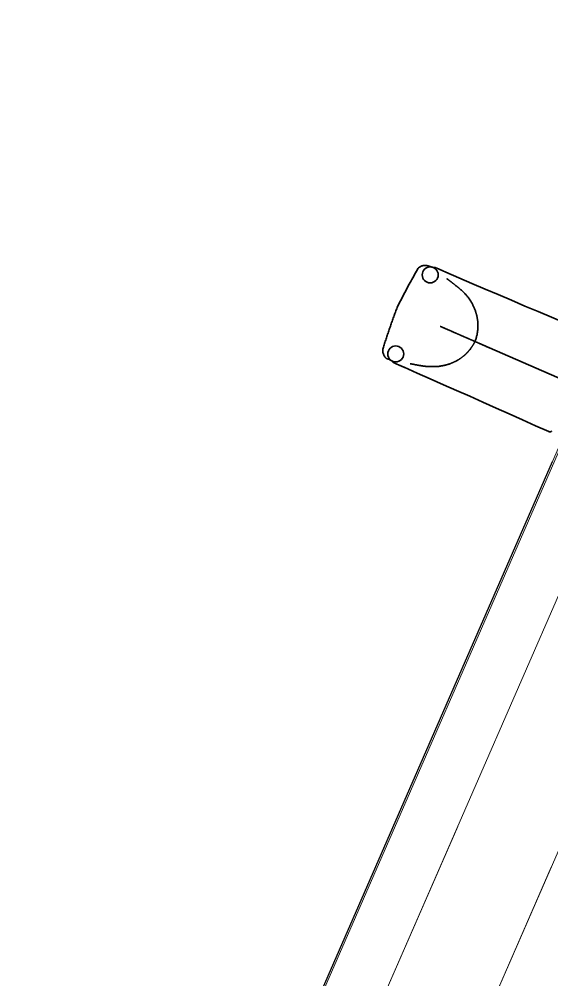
# Model space of a CAD drawing. Header units: millimetres. Extents: x -37281 to 954596, y -59787 to 956680.
# Drawn here: x 9088.1 to 9188.4, y -6551.4 to -6370.5 of the extents above; entities that cross this region are included whole.
import ezdxf

# ---------------------------------------------------------------- set-up
doc = ezdxf.new("R2010")
doc.units = ezdxf.units.MM
doc.header["$MEASUREMENT"] = 0
doc.linetypes.add('Dot & Dashed', pattern=[670.277762, 352.777767, -176.388884, 0, -141.111112])
for name, color, linetype, lineweight in [('0_Pen_No__7', 7, 'Continuous', 35), ('0_Pen_No__9', 7, 'Continuous', 13), ('New_A-20-M_Roof_Pen_No__93', 8, 'Continuous', 13), ('New_A-25-M_Curtain_Wall_Pen_No__90', 8, 'Continuous', 20), ('New_A-25-M_Wall_Ext_Pen_No__87', 8, 'Continuous', 20)]:
    doc.layers.add(name, color=color, linetype=linetype, lineweight=lineweight)
for name, color, linetype in [('New_A-20-M_Roof', 7, 'Continuous'), ('New_A-25-M_Curtain_Wall', 7, 'Continuous'), ('New_A-25-M_Wall_Ext', 7, 'Continuous'), ('New_ArchiCAD Windows', 7, 'Continuous')]:
    doc.layers.add(name, color=color, linetype=linetype)
doc.layers.add('New_A-25-M_Curtain_Wall_Pen_No__69', color=7, linetype='Continuous', lineweight=20, true_color=0x606060)
doc.layers.add('New_ArchiCAD Windows_Pen_No__23', color=7, linetype='Continuous', lineweight=30, true_color=0x2a2a2a)

# ---------------------------------------------------------------- blocks, each defined once
blk = doc.blocks.new('Wall_2_3', base_point=(10092.6, -4631.3))
at = {"layer": 'New_A-25-M_Wall_Ext_Pen_No__87', "linetype": 'Continuous', "flags": 128}
blk.add_lwpolyline([(10000.93, -4591.33), (2142.47, -22613.27)], dxfattribs=at)
blk = doc.blocks.new('Wall_4_3', base_point=(9982.59, -4632.6))
at = {"layer": 'New_A-25-M_Wall_Ext_Pen_No__87', "linetype": 'Continuous', "flags": 128}
blk.add_lwpolyline([(4871.77, -16353.33), (9982.59, -4632.6)], dxfattribs=at)
blk = doc.blocks.new('Double Window 19[11]_3')
at = {"layer": 'New_ArchiCAD Windows_Pen_No__23', "linetype": 'Continuous'}
for p, q in [((9168.47, -6499.63), (9188.46, -6453.79)), ((9138.5, -6568.37), (9168.47, -6499.63))]:
    blk.add_line(p, q, dxfattribs=at)
blk = doc.blocks.new('Wall_139_3', base_point=(10165.92, -4712.54))
at = {"layer": 'New_ArchiCAD Windows', "color": 251, "linetype": 'Continuous', "lineweight": 20, "true_color": 0x606060}
blk.add_blockref('Double Window 19[11]_3', (0, 0), dxfattribs=at)
blk = doc.blocks.new('Morph_1_3')
at = {"layer": 'New_A-20-M_Roof_Pen_No__93', "linetype": 'Continuous', "flags": 128}
blk.add_lwpolyline([(2064.53, -22792.01), (10012.82, -4564.06)], dxfattribs=at)
blk = doc.blocks.new('Beam_4_3', base_point=(10000.93, -4591.33))
at = {"layer": 'New_A-25-M_Curtain_Wall_Pen_No__69', "linetype": 'Dot & Dashed'}
blk.add_line((10000.93, -4591.33), (2142.47, -22613.27), dxfattribs=at)
at = {"layer": 'New_A-25-M_Curtain_Wall_Pen_No__90', "linetype": 'Continuous'}
blk.add_line((10000.93, -4591.33), (2142.47, -22613.27), dxfattribs=at)

msp = doc.modelspace()

# ---------------------------------------------------------------- linework, layer by layer
at = {"layer": '0_Pen_No__7', "linetype": 'Continuous', "flags": 128}
for points in [[(9156.6, -6432.45), (9156.66, -6432.23), (9156.73, -6432.02), (9156.8, -6431.8), (9156.87, -6431.58), (9156.95, -6431.36), (9157.02, -6431.14), (9157.09, -6430.92), (9157.16, -6430.7), (9157.24, -6430.48), (9157.31, -6430.26), (9157.38, -6430.04), (9157.46, -6429.82), (9157.53, -6429.6), (9157.61, -6429.39), (9157.68, -6429.17), (9157.76, -6428.95), (9157.83, -6428.73), (9157.91, -6428.51), (9157.98, -6428.29), (9158.06, -6428.07), (9158.14, -6427.85), (9158.21, -6427.63), (9158.29, -6427.42), (9158.37, -6427.2), (9158.45, -6426.98), (9158.53, -6426.76), (9158.6, -6426.54), (9158.68, -6426.32), (9158.76, -6426.11), (9158.84, -6425.89), (9158.92, -6425.67), (9159, -6425.45), (9159.08, -6425.24), (9159.16, -6425.02), (9159.24, -6424.8), (9159.4, -6424.49), (9159.56, -6424.17), (9159.72, -6423.86), (9159.88, -6423.54), (9160.04, -6423.23), (9160.2, -6422.92), (9160.36, -6422.61), (9160.53, -6422.29), (9160.69, -6421.98), (9160.86, -6421.67), (9161.02, -6421.36), (9161.19, -6421.05), (9161.35, -6420.73), (9161.52, -6420.42), (9161.69, -6420.11), (9161.86, -6419.8), (9162.03, -6419.49), (9162.2, -6419.18), (9162.37, -6418.87), (9162.54, -6418.57), (9162.71, -6418.26), (9162.88, -6417.96), (9163.05, -6417.66)], [(9163.05, -6417.66), (9163.16, -6417.48), (9163.3, -6417.33), (9163.45, -6417.21), (9163.6, -6417.11), (9163.75, -6417.02), (9163.89, -6416.96), (9164.02, -6416.92), (9164.14, -6416.9), (9164.24, -6416.88), (9164.32, -6416.87), (9164.4, -6416.87), (9164.47, -6416.87), (9164.54, -6416.87), (9164.6, -6416.87), (9164.65, -6416.88), (9164.7, -6416.89), (9164.75, -6416.89), (9164.8, -6416.9), (9164.85, -6416.91), (9164.89, -6416.91), (9164.94, -6416.92), (9164.98, -6416.93), (9165.02, -6416.94), (9165.06, -6416.95), (9165.1, -6416.96), (9165.14, -6416.97), (9165.18, -6416.98), (9165.22, -6417), (9165.26, -6417.01), (9165.3, -6417.02), (9165.33, -6417.03), (9165.37, -6417.04), (9165.41, -6417.06), (9165.44, -6417.07), (9165.48, -6417.08), (9165.52, -6417.1), (9165.56, -6417.11), (9165.59, -6417.12), (9165.63, -6417.13), (9165.67, -6417.15), (9165.71, -6417.16), (9165.74, -6417.17), (9165.78, -6417.19), (9165.82, -6417.2), (9165.85, -6417.21), (9165.89, -6417.22), (9165.92, -6417.23)], [(9165.84, -6417.21), (9165.85, -6417.21), (9165.86, -6417.21), (9165.87, -6417.21), (9165.88, -6417.21), (9165.89, -6417.21), (9165.9, -6417.21), (9165.91, -6417.22), (9165.93, -6417.22), (9165.94, -6417.22), (9165.95, -6417.22), (9165.96, -6417.22), (9165.97, -6417.22), (9165.98, -6417.23), (9165.99, -6417.23), (9166, -6417.23), (9166.01, -6417.23), (9166.03, -6417.23), (9166.04, -6417.23)], [(9166.02, -6417.23), (9166.03, -6417.23), (9166.05, -6417.23), (9166.06, -6417.23), (9166.07, -6417.23), (9166.09, -6417.23), (9166.1, -6417.24), (9166.11, -6417.24), (9166.13, -6417.24), (9166.14, -6417.24), (9166.16, -6417.24), (9166.18, -6417.24), (9166.2, -6417.24), (9166.21, -6417.25), (9166.23, -6417.25), (9166.25, -6417.25), (9166.27, -6417.26), (9166.3, -6417.26), (9166.32, -6417.26), (9166.34, -6417.27), (9166.36, -6417.27), (9166.38, -6417.28), (9166.41, -6417.28), (9166.43, -6417.29), (9166.45, -6417.29), (9166.48, -6417.3), (9166.5, -6417.31), (9166.53, -6417.32), (9166.55, -6417.32), (9166.57, -6417.33), (9166.6, -6417.34), (9166.62, -6417.35), (9166.65, -6417.36), (9166.67, -6417.37), (9166.69, -6417.38), (9166.71, -6417.39), (9166.73, -6417.4), (9166.75, -6417.4), (9166.77, -6417.41), (9166.79, -6417.42), (9166.81, -6417.43), (9166.83, -6417.44), (9166.85, -6417.45), (9166.87, -6417.46), (9166.89, -6417.47), (9166.91, -6417.47), (9166.93, -6417.48), (9166.95, -6417.49), (9166.97, -6417.5), (9166.99, -6417.51), (9167.01, -6417.52), (9167.03, -6417.53), (9167.05, -6417.54), (9167.07, -6417.54), (9167.09, -6417.55), (9167.11, -6417.56), (9167.13, -6417.57), (9167.15, -6417.58), (9167.17, -6417.59), (9167.19, -6417.6), (9167.21, -6417.61), (9167.23, -6417.61), (9167.25, -6417.62), (9167.27, -6417.63), (9167.29, -6417.64), (9167.31, -6417.65), (9167.33, -6417.66), (9167.35, -6417.67), (9167.37, -6417.68), (9167.39, -6417.69), (9167.41, -6417.69), (9167.43, -6417.7), (9167.45, -6417.71), (9167.47, -6417.72), (9167.49, -6417.73), (9167.51, -6417.74), (9167.53, -6417.75), (9167.55, -6417.76), (9167.57, -6417.77), (9167.59, -6417.77), (9167.61, -6417.78), (9167.63, -6417.79), (9167.65, -6417.8), (9167.67, -6417.81), (9167.7, -6417.82), (9167.72, -6417.83), (9167.74, -6417.84), (9167.76, -6417.85), (9167.78, -6417.85), (9167.8, -6417.86), (9167.82, -6417.87), (9167.84, -6417.88), (9167.86, -6417.89), (9167.88, -6417.9), (9167.9, -6417.91), (9167.92, -6417.92), (9167.94, -6417.93), (9167.96, -6417.93), (9167.98, -6417.94), (9168, -6417.95), (9168.02, -6417.96), (9168.04, -6417.97), (9168.06, -6417.98), (9168.07, -6417.99), (9168.09, -6418), (9168.11, -6418.01), (9168.13, -6418.01), (9168.15, -6418.02), (9168.17, -6418.03), (9168.19, -6418.04), (9168.21, -6418.05), (9168.23, -6418.06), (9168.24, -6418.06), (9168.26, -6418.07), (9168.28, -6418.08), (9168.3, -6418.09), (9168.31, -6418.09), (9168.33, -6418.1), (9168.34, -6418.11), (9168.35, -6418.11), (9168.37, -6418.12), (9168.38, -6418.12), (9168.39, -6418.13), (9168.4, -6418.13), (9168.41, -6418.14), (9168.43, -6418.15), (9168.44, -6418.15), (9168.45, -6418.16), (9168.47, -6418.16), (9168.48, -6418.17)], [(9190.78, -6427.7), (9188.28, -6426.64), (9185.78, -6425.57), (9183.28, -6424.51), (9180.78, -6423.44), (9178.29, -6422.37), (9175.8, -6421.31), (9173.33, -6420.25), (9170.86, -6419.19), (9168.4, -6418.14)], [(9191.78, -6438.99), (9176.66, -6432.4), (9176.55, -6432.35), (9176.45, -6432.3), (9176.34, -6432.26), (9176.23, -6432.21), (9176.13, -6432.17), (9176.03, -6432.12), (9175.92, -6432.08), (9175.82, -6432.03), (9175.72, -6431.99), (9175.62, -6431.94), (9175.52, -6431.9), (9175.42, -6431.86), (9175.33, -6431.82), (9175.23, -6431.77), (9175.13, -6431.73), (9175.04, -6431.69), (9174.95, -6431.65), (9174.85, -6431.61), (9174.76, -6431.57), (9174.67, -6431.53), (9174.58, -6431.49), (9174.49, -6431.45), (9174.41, -6431.41), (9174.32, -6431.38), (9174.24, -6431.34), (9174.15, -6431.3), (9174.07, -6431.27), (9173.99, -6431.23), (9173.91, -6431.2), (9173.96, -6431.06), (9174.01, -6430.92), (9174.05, -6430.78), (9174.1, -6430.64), (9174.14, -6430.5), (9174.18, -6430.35), (9174.21, -6430.21), (9174.25, -6430.07), (9174.28, -6429.93), (9174.31, -6429.79), (9174.33, -6429.64), (9174.35, -6429.5), (9174.38, -6429.36), (9174.39, -6429.21), (9174.41, -6429.07), (9174.42, -6429), (9174.42, -6428.92), (9174.43, -6428.85), (9174.44, -6428.78), (9174.44, -6428.7), (9174.45, -6428.63), (9174.45, -6428.55), (9174.45, -6428.48), (9174.45, -6428.41), (9174.45, -6428.33), (9174.46, -6428.26), (9174.46, -6428.18), (9174.45, -6428.11), (9174.45, -6428.04), (9174.45, -6427.96), (9174.45, -6427.89), (9174.45, -6427.82), (9174.44, -6427.75), (9174.44, -6427.68), (9174.43, -6427.61), (9174.43, -6427.54), (9174.42, -6427.47), (9174.42, -6427.4), (9174.41, -6427.33), (9174.4, -6427.27), (9174.39, -6427.2), (9174.39, -6427.14), (9174.38, -6427.08), (9174.37, -6427.02), (9174.36, -6426.96), (9174.35, -6426.9), (9174.34, -6426.85), (9174.33, -6426.79), (9174.32, -6426.74), (9174.31, -6426.68), (9174.3, -6426.63), (9174.29, -6426.58), (9174.28, -6426.53), (9174.27, -6426.48), (9174.26, -6426.44), (9174.25, -6426.39), (9174.24, -6426.34), (9174.23, -6426.3), (9174.22, -6426.26), (9174.21, -6426.21), (9174.2, -6426.17), (9174.19, -6426.13), (9174.18, -6426.09), (9174.17, -6426.05), (9174.15, -6426.01), (9174.13, -6425.93), (9174.11, -6425.86), (9174.09, -6425.78), (9174.07, -6425.71), (9174.04, -6425.64), (9174.02, -6425.57), (9174, -6425.51), (9173.98, -6425.44), (9173.93, -6425.32), (9173.88, -6425.19), (9173.83, -6425.07), (9173.78, -6424.95), (9173.73, -6424.83), (9173.68, -6424.71), (9173.63, -6424.59), (9173.58, -6424.48), (9173.52, -6424.37), (9173.47, -6424.25), (9173.41, -6424.15), (9173.36, -6424.04), (9173.3, -6423.93), (9173.24, -6423.83), (9173.18, -6423.73), (9173.12, -6423.62), (9173.06, -6423.52), (9172.99, -6423.43), (9172.93, -6423.33), (9172.86, -6423.23), (9172.8, -6423.14), (9172.73, -6423.05), (9172.66, -6422.95), (9172.59, -6422.86), (9172.52, -6422.77), (9172.45, -6422.68), (9172.38, -6422.6), (9172.31, -6422.51), (9172.23, -6422.42), (9172.16, -6422.34), (9172.08, -6422.26), (9172, -6422.17), (9171.92, -6422.09), (9171.84, -6422.01), (9171.76, -6421.93), (9171.68, -6421.85), (9171.6, -6421.77), (9171.52, -6421.69), (9171.43, -6421.61), (9171.34, -6421.54), (9171.26, -6421.46), (9171.17, -6421.38), (9171.08, -6421.31), (9170.99, -6421.23), (9170.95, -6421.2), (9170.9, -6421.16), (9170.86, -6421.12), (9170.81, -6421.09), (9170.77, -6421.05), (9170.73, -6421.02), (9170.69, -6420.98), (9170.65, -6420.95), (9170.61, -6420.91), (9170.57, -6420.88), (9170.53, -6420.85), (9170.49, -6420.82), (9170.45, -6420.79), (9170.41, -6420.75), (9170.37, -6420.72), (9170.33, -6420.69), (9170.26, -6420.63), (9170.19, -6420.58), (9170.12, -6420.52), (9170.05, -6420.47), (9169.99, -6420.41), (9169.92, -6420.36), (9169.86, -6420.31), (9169.8, -6420.27), (9169.74, -6420.22), (9169.68, -6420.18), (9169.63, -6420.13), (9169.57, -6420.09), (9169.52, -6420.05), (9169.47, -6420.01), (9169.42, -6419.98), (9169.38, -6419.94), (9169.33, -6419.91), (9169.29, -6419.87), (9169.25, -6419.84), (9169.21, -6419.81), (9169.17, -6419.78), (9169.13, -6419.76), (9169.09, -6419.73), (9169.06, -6419.7), (9169.03, -6419.68), (9168.99, -6419.66), (9168.97, -6419.63), (9168.94, -6419.61), (9168.91, -6419.59), (9168.88, -6419.58), (9168.86, -6419.56), (9168.84, -6419.54), (9168.82, -6419.53), (9168.79, -6419.51), (9168.78, -6419.5), (9168.76, -6419.48), (9168.74, -6419.47), (9168.73, -6419.46), (9168.71, -6419.45), (9168.7, -6419.44), (9168.69, -6419.43), (9168.68, -6419.43), (9168.67, -6419.42), (9168.65, -6419.41), (9168.64, -6419.4), (9168.63, -6419.39)], [(9173.91, -6431.2), (9173.9, -6431.19), (9173.89, -6431.19), (9173.88, -6431.18), (9173.87, -6431.18), (9173.85, -6431.17), (9173.84, -6431.17), (9173.83, -6431.16), (9173.81, -6431.15), (9173.79, -6431.15), (9173.78, -6431.14), (9173.75, -6431.13), (9173.73, -6431.12), (9173.71, -6431.11), (9173.7, -6431.11), (9173.68, -6431.1), (9173.67, -6431.09), (9173.65, -6431.08), (9173.63, -6431.08), (9173.62, -6431.07), (9173.6, -6431.06), (9173.58, -6431.05), (9173.56, -6431.05), (9173.54, -6431.04), (9173.53, -6431.03), (9173.51, -6431.02), (9173.49, -6431.01), (9173.47, -6431.01), (9173.45, -6431), (9173.43, -6430.99), (9173.41, -6430.98), (9173.39, -6430.97), (9173.37, -6430.96), (9173.35, -6430.95), (9173.32, -6430.94), (9173.3, -6430.93), (9173.28, -6430.92), (9173.26, -6430.91), (9173.24, -6430.91), (9173.22, -6430.9), (9173.19, -6430.89), (9173.17, -6430.88), (9173.15, -6430.87), (9173.13, -6430.86), (9173.1, -6430.85), (9173.08, -6430.84), (9173.06, -6430.83), (9173.03, -6430.82), (9173.01, -6430.81), (9172.99, -6430.79), (9172.94, -6430.77), (9172.89, -6430.75), (9172.84, -6430.73), (9172.79, -6430.71), (9172.74, -6430.69), (9172.7, -6430.67), (9172.6, -6430.63), (9172.5, -6430.58), (9172.45, -6430.56), (9172.4, -6430.54), (9172.35, -6430.52), (9172.31, -6430.5), (9172.26, -6430.48), (9172.23, -6430.47), (9172.21, -6430.46), (9172.16, -6430.44), (9172.14, -6430.43), (9172.12, -6430.42), (9172.09, -6430.41), (9172.07, -6430.39), (9172.04, -6430.38), (9172.02, -6430.37), (9171.99, -6430.36), (9171.97, -6430.35), (9171.94, -6430.34), (9171.91, -6430.33), (9171.89, -6430.32), (9171.86, -6430.3), (9171.83, -6430.29), (9171.81, -6430.28), (9171.78, -6430.27), (9171.75, -6430.26), (9171.72, -6430.24), (9171.69, -6430.23), (9171.66, -6430.22), (9171.63, -6430.21), (9171.6, -6430.19), (9171.57, -6430.18), (9171.54, -6430.17), (9171.51, -6430.15), (9171.48, -6430.14), (9171.45, -6430.13), (9171.42, -6430.11), (9171.39, -6430.1), (9171.36, -6430.08), (9171.32, -6430.07), (9171.29, -6430.06), (9171.26, -6430.04), (9171.22, -6430.03), (9171.19, -6430.01), (9171.16, -6430), (9171.12, -6429.98), (9171.09, -6429.97), (9171.05, -6429.95), (9171.02, -6429.94), (9170.98, -6429.92), (9170.94, -6429.9), (9170.91, -6429.89), (9170.87, -6429.87), (9170.83, -6429.86), (9170.8, -6429.84), (9170.76, -6429.82), (9170.72, -6429.81), (9170.68, -6429.79), (9170.64, -6429.77), (9170.61, -6429.76), (9170.53, -6429.72), (9170.49, -6429.71), (9170.45, -6429.69), (9170.41, -6429.67), (9170.37, -6429.65), (9170.35, -6429.65), (9170.33, -6429.64), (9170.31, -6429.63), (9170.29, -6429.62), (9170.27, -6429.61), (9170.25, -6429.6), (9170.23, -6429.59), (9170.21, -6429.58), (9170.19, -6429.58), (9170.17, -6429.57), (9170.15, -6429.56), (9170.13, -6429.55), (9170.11, -6429.54), (9170.1, -6429.53), (9170.08, -6429.53), (9170.06, -6429.52), (9170.04, -6429.51), (9170.02, -6429.5), (9170.01, -6429.5), (9169.99, -6429.49), (9169.97, -6429.48), (9169.96, -6429.47), (9169.94, -6429.47), (9169.92, -6429.46), (9169.91, -6429.45), (9169.89, -6429.45), (9169.88, -6429.44), (9169.86, -6429.43), (9169.84, -6429.43), (9169.83, -6429.42), (9169.81, -6429.41), (9169.8, -6429.41), (9169.79, -6429.4), (9169.77, -6429.39), (9169.76, -6429.39), (9169.74, -6429.38), (9169.73, -6429.38), (9169.72, -6429.37), (9169.71, -6429.36), (9169.69, -6429.36), (9169.68, -6429.35), (9169.67, -6429.35), (9169.66, -6429.34), (9169.64, -6429.34), (9169.55, -6429.3), (9169.36, -6429.21), (9169.17, -6429.13), (9169.08, -6429.09), (9168.98, -6429.05), (9168.89, -6429.01), (9168.79, -6428.97), (9168.7, -6428.93), (9168.61, -6428.89), (9168.56, -6428.87), (9168.54, -6428.86), (9168.51, -6428.85), (9168.49, -6428.83), (9168.47, -6428.82), (9168.44, -6428.81), (9168.42, -6428.8), (9168.39, -6428.79), (9168.37, -6428.78), (9168.35, -6428.77), (9168.32, -6428.76), (9168.3, -6428.75), (9168.27, -6428.74), (9168.25, -6428.73), (9168.22, -6428.72), (9168.2, -6428.71), (9168.17, -6428.7), (9168.15, -6428.68), (9168.12, -6428.67), (9168.1, -6428.66), (9168.07, -6428.65), (9168.04, -6428.64), (9168.02, -6428.63), (9167.99, -6428.62), (9167.97, -6428.61), (9167.94, -6428.59), (9167.91, -6428.58), (9167.89, -6428.57), (9167.86, -6428.56), (9167.83, -6428.55), (9167.81, -6428.54), (9167.78, -6428.52), (9167.75, -6428.51), (9167.72, -6428.5), (9167.7, -6428.49), (9167.67, -6428.48), (9167.64, -6428.46), (9167.61, -6428.45), (9167.58, -6428.44), (9167.56, -6428.43), (9167.53, -6428.41), (9167.5, -6428.4), (9167.47, -6428.39), (9167.44, -6428.38), (9167.41, -6428.36), (9167.38, -6428.35), (9167.35, -6428.34)], [(9158.24, -6434.85), (9158.21, -6434.83), (9158.18, -6434.81), (9158.14, -6434.79), (9158.11, -6434.78), (9158.08, -6434.76), (9158.04, -6434.74), (9158.01, -6434.72), (9157.97, -6434.7), (9157.94, -6434.68), (9157.9, -6434.66), (9157.86, -6434.64), (9157.83, -6434.62), (9157.79, -6434.61), (9157.76, -6434.59), (9157.72, -6434.57), (9157.69, -6434.55), (9157.65, -6434.54), (9157.62, -6434.52), (9157.58, -6434.51), (9157.55, -6434.51), (9157.51, -6434.5), (9157.48, -6434.49), (9157.44, -6434.48), (9157.41, -6434.47), (9157.37, -6434.46), (9157.34, -6434.45), (9157.3, -6434.43), (9157.26, -6434.41), (9157.22, -6434.38), (9157.18, -6434.35), (9157.14, -6434.32), (9157.1, -6434.28), (9157.06, -6434.23), (9157.01, -6434.18), (9156.97, -6434.12), (9156.92, -6434.05), (9156.87, -6433.97), (9156.82, -6433.88), (9156.77, -6433.78), (9156.72, -6433.68), (9156.66, -6433.56), (9156.61, -6433.42), (9156.57, -6433.25), (9156.54, -6433.07), (9156.53, -6432.87), (9156.55, -6432.66), (9156.6, -6432.45)], [(9173.91, -6431.2), (9173.87, -6431.26), (9173.84, -6431.33), (9173.81, -6431.39), (9173.77, -6431.46), (9173.74, -6431.52), (9173.7, -6431.59), (9173.66, -6431.65), (9173.63, -6431.72), (9173.59, -6431.78), (9173.55, -6431.84), (9173.51, -6431.91), (9173.47, -6431.97), (9173.43, -6432.03), (9173.39, -6432.09), (9173.35, -6432.15), (9173.31, -6432.21), (9173.27, -6432.27), (9173.23, -6432.33), (9173.14, -6432.45), (9173.06, -6432.57), (9172.97, -6432.68), (9172.92, -6432.74), (9172.88, -6432.79), (9172.83, -6432.85), (9172.78, -6432.9), (9172.74, -6432.96), (9172.69, -6433.01), (9172.64, -6433.07), (9172.59, -6433.12), (9172.54, -6433.18), (9172.49, -6433.23), (9172.44, -6433.29), (9172.39, -6433.34), (9172.34, -6433.39), (9172.28, -6433.45), (9172.23, -6433.5), (9172.18, -6433.55), (9172.12, -6433.6), (9172.07, -6433.65), (9172.02, -6433.7), (9171.96, -6433.75), (9171.91, -6433.8), (9171.85, -6433.85), (9171.8, -6433.89), (9171.74, -6433.94), (9171.69, -6433.98), (9171.63, -6434.03), (9171.58, -6434.07), (9171.52, -6434.11), (9171.47, -6434.15), (9171.42, -6434.19), (9171.36, -6434.23), (9171.31, -6434.27), (9171.26, -6434.31), (9171.21, -6434.34), (9171.16, -6434.38), (9171.11, -6434.41), (9171.06, -6434.45), (9171.01, -6434.48), (9170.96, -6434.51), (9170.92, -6434.54), (9170.87, -6434.57), (9170.83, -6434.59), (9170.78, -6434.62), (9170.74, -6434.65), (9170.7, -6434.67), (9170.66, -6434.7), (9170.62, -6434.72), (9170.58, -6434.74), (9170.54, -6434.76), (9170.5, -6434.79), (9170.46, -6434.81), (9170.42, -6434.83), (9170.39, -6434.85), (9170.35, -6434.87), (9170.28, -6434.91), (9170.21, -6434.94), (9170.13, -6434.98), (9170.07, -6435.01), (9170, -6435.04), (9169.93, -6435.08), (9169.87, -6435.11), (9169.8, -6435.13), (9169.74, -6435.16), (9169.67, -6435.19), (9169.61, -6435.22), (9169.55, -6435.24), (9169.49, -6435.26), (9169.43, -6435.29), (9169.37, -6435.31), (9169.31, -6435.33), (9169.26, -6435.35), (9169.2, -6435.37), (9169.14, -6435.39), (9169.03, -6435.43), (9168.92, -6435.47), (9168.81, -6435.51), (9168.69, -6435.54), (9168.58, -6435.57), (9168.47, -6435.6), (9168.36, -6435.63), (9168.25, -6435.66), (9168.13, -6435.69), (9168.02, -6435.71), (9167.91, -6435.74), (9167.79, -6435.76), (9167.68, -6435.78), (9167.56, -6435.8), (9167.44, -6435.82), (9167.32, -6435.84), (9167.2, -6435.85), (9167.08, -6435.87), (9166.96, -6435.88), (9166.83, -6435.89), (9166.71, -6435.9), (9166.59, -6435.91), (9166.47, -6435.92), (9166.35, -6435.92), (9166.23, -6435.93), (9166.11, -6435.93), (9165.99, -6435.93), (9165.87, -6435.93), (9165.75, -6435.93), (9165.64, -6435.93), (9165.52, -6435.93), (9165.41, -6435.92), (9165.29, -6435.92), (9165.18, -6435.91), (9165.07, -6435.91), (9164.96, -6435.9), (9164.86, -6435.89), (9164.75, -6435.88), (9164.64, -6435.87), (9164.54, -6435.86), (9164.44, -6435.85), (9164.33, -6435.84), (9164.23, -6435.83), (9164.14, -6435.81), (9164.04, -6435.8), (9163.94, -6435.79), (9163.85, -6435.77), (9163.76, -6435.76), (9163.67, -6435.74), (9163.58, -6435.73), (9163.49, -6435.71), (9163.41, -6435.7), (9163.32, -6435.68), (9163.24, -6435.67), (9163.16, -6435.65), (9163.09, -6435.64), (9163.01, -6435.63), (9162.94, -6435.61), (9162.87, -6435.6), (9162.8, -6435.58), (9162.73, -6435.57), (9162.67, -6435.56), (9162.6, -6435.54), (9162.54, -6435.53), (9162.49, -6435.52), (9162.43, -6435.51), (9162.41, -6435.5), (9162.38, -6435.5), (9162.35, -6435.49), (9162.33, -6435.49), (9162.3, -6435.48), (9162.28, -6435.48), (9162.26, -6435.47), (9162.24, -6435.47), (9162.21, -6435.46), (9162.19, -6435.46), (9162.15, -6435.45), (9162.11, -6435.45), (9162.08, -6435.44), (9162.04, -6435.43), (9162.01, -6435.43), (9161.98, -6435.42), (9161.95, -6435.42), (9161.92, -6435.41), (9161.89, -6435.41), (9161.87, -6435.4), (9161.84, -6435.4), (9161.82, -6435.39), (9161.8, -6435.39), (9161.78, -6435.39), (9161.77, -6435.38), (9161.75, -6435.38), (9161.74, -6435.38), (9161.72, -6435.38), (9161.71, -6435.37), (9161.69, -6435.37), (9161.68, -6435.37), (9161.67, -6435.37)], [(9158.32, -6434.93), (9158.31, -6434.92), (9158.3, -6434.91), (9158.29, -6434.91), (9158.28, -6434.9), (9158.27, -6434.89), (9158.26, -6434.88), (9158.25, -6434.88), (9158.24, -6434.87), (9158.23, -6434.86), (9158.22, -6434.85), (9158.21, -6434.84), (9158.2, -6434.84), (9158.19, -6434.83), (9158.18, -6434.82), (9158.17, -6434.81), (9158.17, -6434.81)], [(9160.66, -6436.08), (9160.65, -6436.08), (9160.64, -6436.07), (9160.63, -6436.07), (9160.62, -6436.06), (9160.6, -6436.06), (9160.59, -6436.05), (9160.58, -6436.05), (9160.57, -6436.04), (9160.56, -6436.04), (9160.54, -6436.03), (9160.53, -6436.03), (9160.51, -6436.02), (9160.5, -6436.01), (9160.48, -6436.01), (9160.47, -6436), (9160.45, -6435.99), (9160.43, -6435.98), (9160.41, -6435.98), (9160.39, -6435.97), (9160.38, -6435.96), (9160.36, -6435.95), (9160.34, -6435.94), (9160.32, -6435.94), (9160.3, -6435.93), (9160.28, -6435.92), (9160.26, -6435.91), (9160.24, -6435.9), (9160.22, -6435.89), (9160.2, -6435.89), (9160.18, -6435.88), (9160.16, -6435.87), (9160.14, -6435.86), (9160.12, -6435.85), (9160.1, -6435.84), (9160.08, -6435.83), (9160.06, -6435.83), (9160.04, -6435.82), (9160.02, -6435.81), (9160, -6435.8), (9159.98, -6435.79), (9159.96, -6435.78), (9159.94, -6435.77), (9159.92, -6435.77), (9159.9, -6435.76), (9159.88, -6435.75), (9159.86, -6435.74), (9159.84, -6435.73), (9159.82, -6435.72), (9159.8, -6435.71), (9159.78, -6435.71), (9159.76, -6435.7), (9159.74, -6435.69), (9159.72, -6435.68), (9159.7, -6435.67), (9159.68, -6435.66), (9159.66, -6435.65), (9159.64, -6435.64), (9159.62, -6435.64), (9159.59, -6435.63), (9159.57, -6435.62), (9159.55, -6435.61), (9159.53, -6435.6), (9159.51, -6435.59), (9159.49, -6435.58), (9159.47, -6435.58), (9159.45, -6435.57), (9159.43, -6435.56), (9159.41, -6435.55), (9159.39, -6435.54), (9159.37, -6435.53), (9159.35, -6435.52), (9159.33, -6435.51), (9159.31, -6435.51), (9159.29, -6435.5), (9159.27, -6435.49), (9159.25, -6435.48), (9159.23, -6435.47), (9159.21, -6435.46), (9159.19, -6435.45), (9159.17, -6435.44), (9159.15, -6435.44), (9159.13, -6435.43), (9159.11, -6435.42), (9159.09, -6435.41), (9159.07, -6435.4), (9159.05, -6435.39), (9159.03, -6435.38), (9159.01, -6435.37), (9158.99, -6435.37), (9158.97, -6435.36), (9158.95, -6435.35), (9158.93, -6435.34), (9158.91, -6435.33), (9158.89, -6435.32), (9158.87, -6435.31), (9158.85, -6435.3), (9158.83, -6435.29), (9158.8, -6435.28), (9158.78, -6435.27), (9158.76, -6435.26), (9158.73, -6435.25), (9158.71, -6435.23), (9158.69, -6435.22), (9158.67, -6435.21), (9158.65, -6435.2), (9158.63, -6435.18), (9158.61, -6435.17), (9158.59, -6435.16), (9158.57, -6435.14), (9158.55, -6435.13), (9158.53, -6435.12), (9158.51, -6435.1), (9158.5, -6435.09), (9158.48, -6435.08), (9158.46, -6435.06), (9158.45, -6435.05), (9158.44, -6435.04), (9158.42, -6435.03), (9158.41, -6435.02), (9158.4, -6435.01), (9158.38, -6435), (9158.37, -6434.99), (9158.36, -6434.98), (9158.35, -6434.97), (9158.34, -6434.96), (9158.34, -6434.95), (9158.33, -6434.94), (9158.32, -6434.93), (9158.31, -6434.92)], [(9160.59, -6436.05), (9163.04, -6437.13), (9165.49, -6438.22), (9167.95, -6439.32), (9170.42, -6440.41), (9172.9, -6441.51), (9175.38, -6442.62), (9177.86, -6443.72), (9180.35, -6444.83), (9182.83, -6445.94), (9185.31, -6447.04), (9187.78, -6448.15), (9187.8, -6448.16), (9187.82, -6448.17), (9187.84, -6448.17), (9187.86, -6448.18), (9187.87, -6448.18), (9187.89, -6448.19), (9187.91, -6448.19), (9187.93, -6448.19), (9187.95, -6448.19), (9187.97, -6448.19), (9187.99, -6448.2), (9188.01, -6448.19), (9188.03, -6448.19), (9188.04, -6448.19), (9188.06, -6448.19), (9188.08, -6448.19), (9188.1, -6448.18), (9188.12, -6448.18), (9188.14, -6448.17), (9188.16, -6448.17), (9188.17, -6448.16), (9188.19, -6448.15), (9188.21, -6448.14), (9188.22, -6448.14), (9188.24, -6448.13), (9188.26, -6448.12), (9188.27, -6448.11), (9188.29, -6448.09), (9188.3, -6448.08), (9188.32, -6448.07), (9188.33, -6448.06), (9188.35, -6448.04), (9188.36, -6448.03)]]:
    msp.add_lwpolyline(points, dxfattribs=at)
at = {"layer": '0_Pen_No__7', "linetype": 'Continuous'}
for centre in [(9165.47, -6418.66), (9158.98, -6433.54)]:
    msp.add_circle(centre, 1.5, dxfattribs=at)
at = {"layer": '0_Pen_No__9', "linetype": 'Continuous'}
for p, q in [((9190.67, -6476.58), (9074.79, -6742.32)), ((9208.27, -6484.25), (9092.39, -6750)), ((9054.77, -6788.23), (9170.65, -6522.49)), ((9072.37, -6795.91), (9188.25, -6530.16))]:
    msp.add_line(p, q, dxfattribs=at)

# ---------------------------------------------------------------- block references
at = {"layer": 'New_A-20-M_Roof', "linetype": 'Continuous', "lineweight": 0}
msp.add_blockref('Morph_1_3', (0, 0), dxfattribs=at)
at = {"layer": 'New_A-25-M_Curtain_Wall', "color": 8, "lineweight": 20}
msp.add_blockref('Beam_4_3', (10000.93, -4591.33), dxfattribs=at)
at = {"layer": 'New_A-25-M_Wall_Ext', "color": 250, "lineweight": 50, "true_color": 0x2a2a2a}
for name, p in [('Wall_4_3', (9982.59, -4632.6)), ('Wall_139_3', (10165.92, -4712.54)), ('Wall_2_3', (10092.6, -4631.3))]:
    msp.add_blockref(name, p, dxfattribs=at)

doc.saveas('drawing.dxf')
